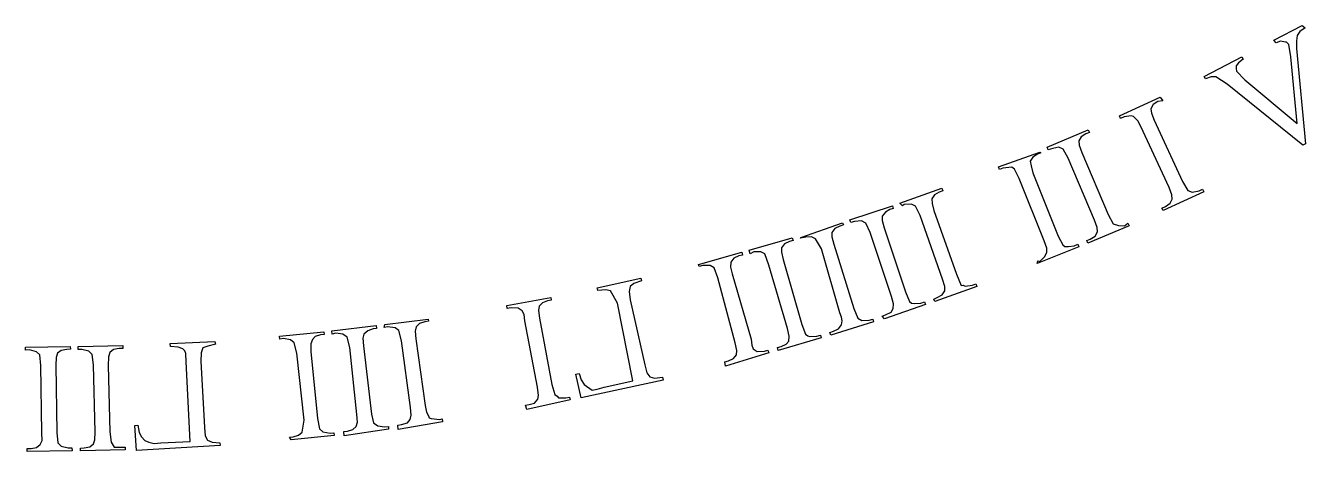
# Model space of a CAD drawing. Extents: x 0 to 660, y 0 to 661.
# Drawn here: x 328.5 to 483.1, y 0 to 51.6 of the extents above; entities that cross this region are included whole.
import ezdxf

# ---------------------------------------------------------------- set-up
doc = ezdxf.new("R2010")
doc.units = 0

msp = doc.modelspace()

# ---------------------------------------------------------------- linework, layer by layer
at = {"layer": 'Layer 1'}
for p, q in [((479.282, 49.7939), (482.729, 51.5658)), ((483.102, 51.287), (482.433375, 50.842)), ((482.729, 51.5658), (483.102, 51.287)), ((479.586, 49.4889), (479.282, 49.7939)), ((480.111625, 49.683487), (479.586, 49.4889)), ((480.692, 49.5471), (480.111625, 49.683487)), ((480.834375, 49.553512), (480.692, 49.5471)), ((481.099, 49.2954), (480.834375, 49.553512)), ((482.13, 50.367), (482.022, 49.728612)), ((482.022, 49.728612), (482.049, 48.793)), ((482.433375, 50.842), (482.13, 50.367)), ((481.338, 47.7823), (481.099, 49.2954)), ((482.049, 48.793), (483.112, 37.2408)), ((470.886, 45.4143), (475.447, 47.7934)), ((475.013125, 47.053225), (474.733, 46.6975)), ((474.733, 46.6975), (474.760125, 46.381937)), ((475.606, 47.4883), (475.013125, 47.053225)), ((475.447, 47.7934), (475.606, 47.4883)), ((475.606, 47.4883), (475.606, 47.4883)), ((482.128, 39.7363), (481.338, 47.7823)), ((471.045, 45.1092), (470.886, 45.4143)), ((471.743375, 45.35945), (471.045, 45.1092)), ((472.279, 45.3592), (471.743375, 45.35945)), ((473.66, 44.48), (472.279, 45.3592)), ((474.760125, 46.381937), (474.773, 46.0678)), ((474.773, 46.0678), (475.811, 45.0039)), ((475.811, 45.0039), (482.128, 39.7363)), ((482.807, 37.0818), (473.66, 44.48)), ((460.639, 40.6346), (465.546, 42.8994)), ((464.719875, 42.013613), (464.445, 41.5104)), ((465.285, 42.3996), (464.719875, 42.013613)), ((465.904, 42.4774), (465.285, 42.3996)), ((465.546, 42.8994), (465.904, 42.4774)), ((460.783, 40.3221), (460.639, 40.6346)), ((461.197, 40.5131), (460.783, 40.3221)), ((460.783, 40.3221), (460.783, 40.3221)), ((462.059, 40.6653), (461.197, 40.5131)), ((462.35975, 40.582988), (462.059, 40.6653)), ((462.581, 40.3158), (462.35975, 40.582988)), ((462.860125, 40.039687), (462.581, 40.3158)), ((464.445, 41.5104), (464.50525, 40.952325)), ((464.50525, 40.952325), (464.843, 40.1163)), ((451.899, 36.8489), (456.872, 38.9645)), ((456.872, 38.9645), (457.006, 38.6478)), ((463.221, 39.3678), (462.860125, 40.039687)), ((466.636, 31.9695), (463.221, 39.3678)), ((464.843, 40.1163), (468.257, 32.7177)), ((456.01975, 38.104287), (455.73, 37.6096)), ((455.73, 37.6096), (455.774, 37.077525)), ((456.596, 38.4732), (456.01975, 38.104287)), ((457.006, 38.6478), (456.596, 38.4732)), ((483.112, 37.2408), (482.807, 37.0818)), ((446.012, 34.4732), (451.026, 36.2597)), ((450.15725, 35.645337), (449.858, 35.1564)), ((450.74, 36.0025), (450.15725, 35.645337)), ((451.155, 36.169), (450.74, 36.0025)), ((451.026, 36.2597), (451.155, 36.169)), ((451.155, 36.169), (451.155, 36.169)), ((452.033, 36.5322), (451.899, 36.8489)), ((452.596, 36.7108), (452.033, 36.5322)), ((453.319, 36.8368), (452.596, 36.7108)), ((453.835, 36.6217), (453.319, 36.8368)), ((454.442, 35.5048), (453.835, 36.6217)), ((455.774, 37.077525), (456.085, 36.2039)), ((456.085, 36.2039), (459.275, 28.7059)), ((446.14, 34.1539), (446.012, 34.4732)), ((446.563, 34.3237), (446.14, 34.1539)), ((447.629, 34.4322), (446.563, 34.3237)), ((447.981, 34.2068), (447.629, 34.4322)), ((448.527, 33.0781), (447.981, 34.2068)), ((449.858, 35.1564), (449.96975, 34.5924)), ((449.96975, 34.5924), (450.185, 33.744)), ((457.631, 28.0068), (454.442, 35.5048)), ((451.566, 25.5174), (448.527, 33.0781)), ((450.185, 33.744), (453.223, 26.0785)), ((468.257, 32.7177), (468.897, 31.6197)), ((434.089, 30.0756), (439.181, 31.8869)), ((438.27875, 31.079687), (437.959, 30.6034)), ((438.876, 31.4131), (438.27875, 31.079687)), ((439.296, 31.5628), (438.876, 31.4131)), ((439.181, 31.8869), (439.296, 31.5628)), ((470.831, 31.4469), (465.924, 29.1824)), ((466.97075, 31.10485), (466.636, 31.9695)), ((467.025, 30.5714), (466.97075, 31.10485)), ((468.897, 31.6197), (469.411, 31.4165)), ((469.411, 31.4165), (470.281, 31.5724)), ((470.281, 31.5724), (470.687, 31.7594)), ((470.687, 31.7594), (470.831, 31.4469)), ((428.078, 28.0627), (433.205, 29.7713)), ((433.314, 29.4446), (432.891, 29.3036)), ((433.205, 29.7713), (433.314, 29.4446)), ((434.421, 29.7515), (434.089, 30.0756)), ((434.634, 29.9042), (434.421, 29.7515)), ((435.533, 29.9774), (434.634, 29.9042)), ((436.009, 29.7316), (435.533, 29.9774)), ((436.547, 28.5802), (436.009, 29.7316)), ((437.959, 30.6034), (438.001, 30.044638)), ((438.001, 30.044638), (438.229, 29.1789)), ((465.78, 29.4948), (466.194, 29.6859)), ((465.924, 29.1824), (465.78, 29.4948)), ((466.194, 29.6859), (466.752, 30.069025)), ((466.752, 30.069025), (467.025, 30.5714)), ((428.187, 27.7362), (428.078, 28.0627)), ((428.619, 27.8804), (428.187, 27.7362)), ((429.493, 27.9362), (428.619, 27.8804)), ((429.99, 27.6801), (429.493, 27.9362)), ((432.360375, 28.982325), (431.958, 28.5124)), ((431.958, 28.5124), (431.959625, 27.978625)), ((431.958, 28.5124), (431.958, 28.5124)), ((431.959625, 27.978625), (432.199, 27.0829)), ((432.891, 29.3036), (432.360375, 28.982325)), ((439.278, 20.9033), (436.547, 28.5802)), ((438.229, 29.1789), (440.96, 21.5018)), ((457.94025, 27.132487), (457.631, 28.0068)), ((459.275, 28.7059), (459.881, 27.5893)), ((422.132, 25.9383), (427.183, 27.7004)), ((425.91, 26.5408), (425.901, 26.007087)), ((426.24825, 27.004013), (425.91, 26.5408)), ((425.91, 26.5408), (425.91, 26.5408)), ((426.858, 27.3131), (426.24825, 27.004013)), ((427.285, 27.4456), (426.858, 27.3131)), ((427.183, 27.7004), (427.285, 27.4456)), ((430.505, 26.5183), (429.99, 27.6801)), ((433.081, 18.7877), (430.505, 26.5183)), ((432.199, 27.0829), (434.775, 19.3523)), ((461.809, 27.3581), (456.836, 25.2425)), ((457.6905, 26.103775), (457.978, 26.5977)), ((457.978, 26.5977), (457.94025, 27.132487)), ((459.881, 27.5893), (460.517, 27.3705)), ((460.517, 27.3705), (461.264, 27.3406)), ((461.264, 27.3406), (461.675, 27.6748)), ((461.264, 27.3406), (461.264, 27.3406)), ((461.675, 27.6748), (461.809, 27.3581)), ((415.915, 24.3945), (421.107, 25.8949)), ((420.15725, 25.143625), (419.81, 24.6874)), ((420.773, 25.4404), (420.15725, 25.143625)), ((421.202, 25.5642), (420.773, 25.4404)), ((421.107, 25.8949), (421.202, 25.5642)), ((422.745, 25.9762), (422.124, 25.8407)), ((422.124, 25.8407), (422.132, 25.9383)), ((423.434, 26.0143), (422.745, 25.9762)), ((423.926, 25.7483), (423.434, 26.0143)), ((424.65, 24.5762), (423.926, 25.7483)), ((425.901, 26.007087), (426.123, 25.1067)), ((426.123, 25.1067), (428.542, 17.3261)), ((455.73, 24.7847), (450.715, 22.7697)), ((451.857, 24.636925), (451.566, 25.5174)), ((453.223, 26.0785), (453.807, 25.0546)), ((453.807, 25.0546), (454.04225, 24.857725)), ((454.04225, 24.857725), (454.495, 24.8257)), ((454.495, 24.8257), (455.187, 24.9377)), ((455.187, 24.9377), (455.601, 25.1041)), ((455.601, 25.1041), (455.73, 24.7847)), ((456.701, 25.5592), (457.121, 25.7375)), ((456.836, 25.2425), (456.701, 25.5592)), ((457.121, 25.7375), (457.6905, 26.103775)), ((409.788, 22.6734), (415.009, 24.1426)), ((414.04425, 23.410625), (413.688, 22.9615)), ((414.666, 23.6949), (414.04425, 23.410625)), ((415.098, 23.7793), (414.666, 23.6949)), ((415.009, 24.1426), (415.098, 23.7793)), ((416.01, 23.9328), (415.915, 24.3945)), ((416.448, 24.1905), (416.01, 23.9328)), ((417.324, 24.2109), (416.448, 24.1905)), ((417.81, 23.9352), (417.324, 24.2109)), ((418.277, 22.5702), (417.81, 23.9352)), ((419.81, 24.6874), (419.78975, 24.154025)), ((419.78975, 24.154025), (419.993, 23.2494)), ((419.993, 23.2494), (422.255, 15.4214)), ((426.837, 16.7957), (424.65, 24.5762)), ((451.01, 23.0279), (451.5865, 23.5847)), ((451.5865, 23.5847), (451.884, 24.1016)), ((451.884, 24.1016), (451.857, 24.636925)), ((409.877, 22.4146), (409.788, 22.6734)), ((410.317, 22.5323), (409.877, 22.4146)), ((411.192, 22.5353), (410.317, 22.5323)), ((411.673, 22.2498), (411.192, 22.5353)), ((412.117, 21.0589), (411.673, 22.2498)), ((413.688, 22.9615), (413.657, 22.347325)), ((413.657, 22.347325), (413.842, 21.52)), ((413.688, 22.9615), (413.688, 22.9615)), ((420.54, 14.9256), (418.277, 22.5702)), ((418.277, 22.5702), (418.277, 22.5702)), ((450.715, 22.7697), (450.77, 23.089)), ((450.77, 23.089), (451.01, 23.0279)), ((397.536, 19.8561), (402.827, 21.0031)), ((401.98525, 20.3543), (401.516, 19.986)), ((402.9, 20.6668), (401.98525, 20.3543)), ((402.827, 21.0031), (402.9, 20.6668)), ((414.221, 13.1867), (412.117, 21.0589)), ((413.842, 21.52), (416.144, 13.6479)), ((439.533, 20.011888), (439.278, 20.9033)), ((440.96, 21.5018), (441.498, 20.1387)), ((441.498, 20.1387), (441.770375, 20.159038)), ((441.770375, 20.159038), (441.991, 20.0302)), ((441.991, 20.0302), (442.873, 20.1781)), ((442.873, 20.1781), (443.293, 20.3276)), ((443.293, 20.3276), (443.409, 20.0035)), ((386.616, 17.687), (391.927, 18.6864)), ((391.927, 18.6864), (391.991, 18.3482)), ((397.61, 19.5198), (397.536, 19.8561)), ((398.56375, 19.612575), (397.61, 19.5198)), ((399.138, 19.4706), (398.56375, 19.612575)), ((399.997, 17.9932), (399.138, 19.4706)), ((401.516, 19.986), (401.396125, 19.38425)), ((401.396125, 19.38425), (401.532, 18.3715)), ((433.354125, 17.891413), (433.081, 18.7877)), ((434.775, 19.3523), (435.29, 18.1905)), ((438.202, 18.4639), (438.631, 18.6692)), ((443.409, 20.0035), (438.317, 18.1921)), ((438.631, 18.6692), (439.2215, 19.000212)), ((439.2215, 19.000212), (439.539, 19.4759)), ((439.539, 19.4759), (439.533, 20.011888)), ((439.539, 19.4759), (439.539, 19.4759)), ((386.68, 17.3486), (386.616, 17.687)), ((387.127, 17.433), (386.68, 17.3486)), ((388, 17.3701), (387.127, 17.433)), ((388.458, 17.0494), (388, 17.3701)), ((388.70425, 16.60445), (388.458, 17.0494)), ((390.521, 17.6077), (390.44975, 17.078588)), ((390.44975, 17.078588), (390.566, 16.1588)), ((390.910125, 18.028838), (390.521, 17.6077)), ((391.552, 18.2657), (390.910125, 18.028838)), ((391.991, 18.3482), (391.552, 18.2657)), ((391.991, 18.3482), (391.991, 18.3482)), ((401.827, 8.58432), (399.997, 17.9932)), ((401.532, 18.3715), (403.291, 10.5354)), ((428.542, 17.3261), (429.034, 16.154)), ((437.193, 17.805), (432.249, 16.0964)), ((433.054625, 16.88615), (433.313, 17.3552)), ((433.313, 17.3552), (433.354125, 17.891413)), ((435.29, 18.1905), (435.5045, 17.975687)), ((435.5045, 17.975687), (435.869, 17.9315)), ((435.869, 17.9315), (436.661, 17.9664)), ((436.661, 17.9664), (437.084, 18.1315)), ((437.084, 18.1315), (437.193, 17.805)), ((438.317, 18.1921), (438.202, 18.4639)), ((371.861, 15.3841), (377.104, 16.035)), ((376.057, 15.521825), (375.648, 15.1198)), ((376.709, 15.7278), (376.057, 15.521825)), ((377.151, 15.7894), (376.709, 15.7278)), ((377.104, 16.035), (377.151, 15.7894)), ((388.811, 15.8283), (388.70425, 16.60445)), ((390.318, 7.82073), (388.811, 15.8283)), ((390.566, 16.1588), (392.073, 8.15093)), ((430.928, 15.7302), (425.768, 14.1252)), ((427.070016, 16.277797), (426.837, 16.7957)), ((427.143375, 15.836675), (427.070016, 16.277797)), ((427.071, 15.3587), (427.143375, 15.836675)), ((429.034, 16.154), (429.516, 15.8852)), ((429.516, 15.8852), (430.4, 15.9262)), ((430.4, 15.9262), (430.826, 16.0588)), ((430.826, 16.0588), (430.928, 15.7302)), ((431.957, 16.4229), (432.389, 16.5671)), ((432.249, 16.0964), (431.957, 16.4229)), ((432.389, 16.5671), (433.054625, 16.88615)), ((359.139, 13.9911), (364.517, 14.5229)), ((359.173, 13.6484), (359.139, 13.9911)), ((363.4635, 13.9568), (363.153, 13.5712)), ((364.107, 14.1366), (363.4635, 13.9568)), ((364.551, 14.1805), (364.107, 14.1366)), ((364.517, 14.5229), (364.551, 14.1805)), ((364.551, 14.1805), (364.551, 14.1805)), ((365.456, 14.6253), (370.822, 15.2642)), ((365.497, 14.2358), (365.456, 14.6253)), ((365.456, 14.6253), (365.456, 14.6253)), ((365.949, 14.3374), (365.497, 14.2358)), ((366.816, 14.2157), (365.949, 14.3374)), ((367.342, 13.8649), (366.816, 14.2157)), ((369.347, 14.2305), (369.24025, 13.75325)), ((369.819125, 14.637262), (369.347, 14.2305)), ((370.451, 14.8698), (369.819125, 14.637262)), ((370.863, 14.9227), (370.451, 14.8698)), ((370.822, 15.2642), (370.863, 14.9227)), ((371.799, 15.0433), (371.861, 15.3841)), ((372.25, 15.1063), (371.799, 15.0433)), ((373.119, 15.002), (372.25, 15.1063)), ((373.562, 14.6599), (373.119, 15.002)), ((373.882, 13.4235), (373.562, 14.6599)), ((375.648, 15.1198), (375.552125, 14.594487)), ((375.552125, 14.594487), (375.625, 13.6701)), ((420.741, 14.0087), (420.54, 14.9256)), ((420.714, 13.3918), (420.741, 14.0087)), ((422.255, 15.4214), (422.723, 14.2395)), ((422.723, 14.2395), (422.992625, 14.040913)), ((422.992625, 14.040913), (423.2, 13.9612)), ((423.2, 13.9612), (424.084, 13.9842)), ((424.084, 13.9842), (424.513, 14.1083)), ((424.513, 14.1083), (424.609, 13.7776)), ((425.666, 14.4538), (426.101, 14.5893)), ((425.768, 14.1252), (425.666, 14.4538)), ((426.101, 14.5893), (426.707875, 14.8963)), ((426.707875, 14.8963), (427.071, 15.3587)), ((328.472, 12.6589), (333.876, 12.7465)), ((328.478, 12.3149), (328.472, 12.6589)), ((333.435, 12.3954), (332.762375, 12.270425)), ((333.881, 12.4025), (333.435, 12.3954)), ((333.876, 12.7465), (333.881, 12.4025)), ((333.881, 12.4025), (333.881, 12.4025)), ((334.818, 12.7229), (340.221, 12.8452)), ((334.826, 12.379), (334.818, 12.7229)), ((335.282, 12.389), (334.826, 12.379)), ((336.133, 12.185), (335.282, 12.389)), ((339.783, 12.4912), (339.111, 12.361887)), ((340.229, 12.5012), (339.783, 12.4912)), ((340.221, 12.8452), (340.229, 12.5012)), ((340.229, 12.5012), (340.229, 12.5012)), ((345.946, 13.0849), (351.353, 13.3532)), ((345.963, 12.7412), (345.946, 13.0849)), ((346.92, 12.676925), (345.963, 12.7412)), ((347.463, 12.443), (346.92, 12.676925)), ((347.714063, 12.225916), (347.463, 12.443)), ((349.893, 12.5636), (349.676875, 11.98955)), ((350.48375, 12.78445), (349.893, 12.5636)), ((351.406, 13.0095), (350.48375, 12.78445)), ((351.353, 13.3532), (351.406, 13.0095)), ((359.627, 13.6934), (359.173, 13.6484)), ((360.491, 13.5545), (359.627, 13.6934)), ((360.919, 13.1949), (360.491, 13.5545)), ((361.238, 11.948), (360.919, 13.1949)), ((363.153, 13.5712), (362.922125, 13.05035)), ((362.922125, 13.05035), (362.941, 12.1236)), ((367.657, 12.6229), (367.342, 13.8649)), ((368.484, 4.5317), (367.657, 12.6229)), ((369.24025, 13.75325), (369.294, 12.8341)), ((369.294, 12.8341), (370.258, 4.55737)), ((374.981, 5.35323), (373.882, 13.4235)), ((375.625, 13.6701), (376.75, 5.59983)), ((414.40375, 12.277712), (414.221, 13.1867)), ((416.144, 13.6479), (416.2055, 12.887562)), ((416.2055, 12.887562), (416.39, 12.457)), ((416.39, 12.457), (416.861, 12.143)), ((419.321, 12.6078), (419.759, 12.7343)), ((419.417, 12.2771), (419.321, 12.6078)), ((424.609, 13.7776), (419.417, 12.2771)), ((419.759, 12.7343), (420.368875, 13.0176)), ((420.368875, 13.0176), (420.714, 13.3918)), ((328.933, 12.3224), (328.478, 12.3149)), ((329.783, 12.1128), (328.933, 12.3224)), ((330.18, 11.7191), (329.783, 12.1128)), ((330.322, 10.4562), (330.18, 11.7191)), ((332.14825, 11.41165), (332.107, 10.4854)), ((332.308, 11.9212), (332.14825, 11.41165)), ((332.762375, 12.270425), (332.308, 11.9212)), ((336.533, 11.794), (336.133, 12.185)), ((336.682, 10.5322), (336.533, 11.794)), ((338.502625, 11.485363), (338.468, 10.4629)), ((338.658, 12.0096), (338.502625, 11.485363)), ((339.111, 12.361887), (338.658, 12.0096)), ((347.82, 11.892975), (347.714063, 12.225916)), ((347.862, 10.8796), (347.82, 11.892975)), ((348.34, 1.2641), (347.862, 10.8796)), ((349.676875, 11.98955), (349.646, 10.9682)), ((349.646, 10.9682), (350.07, 2.95982)), ((362.116, 3.83929), (361.238, 11.948)), ((362.941, 12.1236), (363.743, 4.01497)), ((412.956, 10.8941), (413.397, 11.0119)), ((413.045, 10.357), (412.956, 10.8941)), ((418.266, 11.9572), (413.045, 10.357)), ((413.397, 11.0119), (414.012, 11.29445)), ((414.012, 11.29445), (414.366, 11.7429)), ((414.366, 11.7429), (414.40375, 12.277712)), ((416.861, 12.143), (417.746, 12.1744)), ((417.746, 12.1744), (418.177, 12.2898)), ((418.177, 12.2898), (418.266, 11.9572)), ((330.454, 2.30894), (330.322, 10.4562)), ((332.107, 10.4854), (332.24, 2.33805)), ((336.867, 2.38594), (336.682, 10.5322)), ((338.468, 10.4629), (338.652, 2.42642)), ((394.939, 9.404), (395.351, 9.48099)), ((395.609, 6.53222), (394.939, 9.404)), ((395.351, 9.48099), (395.5825, 8.708082)), ((403.291, 10.5354), (403.533875, 9.557265)), ((403.533875, 9.557265), (403.884, 9.05898)), ((390.432, 6.825373), (390.318, 7.82073)), ((392.073, 8.15093), (392.426, 6.93015)), ((395.5825, 8.708082), (395.97, 8.16178)), ((405.5, 8.6764), (395.609, 6.53222)), ((395.97, 8.16178), (396.937, 7.46249)), ((395.97, 8.16178), (395.97, 8.16178)), ((397.554375, 7.582345), (398.372, 7.83555)), ((398.372, 7.83555), (401.827, 8.58432)), ((403.884, 9.05898), (404.464625, 8.918354)), ((404.464625, 8.918354), (405.427, 9.01268)), ((405.427, 9.01268), (405.5, 8.6764)), ((394.259, 6.29065), (389.051, 5.13416)), ((389.96725, 5.905486), (390.354, 6.36976)), ((390.354, 6.36976), (390.432, 6.825373)), ((392.426, 6.93015), (392.686875, 6.734656)), ((392.686875, 6.734656), (392.875, 6.5338)), ((392.875, 6.5338), (393.757, 6.5465)), ((393.757, 6.5465), (394.196, 6.62905)), ((394.196, 6.62905), (394.259, 6.29065)), ((396.937, 7.46249), (397.554375, 7.582345)), ((375.05075, 4.428646), (374.981, 5.35323)), ((376.75, 5.59983), (376.904375, 4.816362)), ((376.904375, 4.816362), (377.163, 4.36369)), ((388.885, 5.62946), (389.333, 5.71386)), ((389.051, 5.13416), (388.885, 5.62946)), ((389.333, 5.71386), (389.96725, 5.905486)), ((341.678, 3.19662), (342.04, 3.21461)), ((341.87, 0.14677), (341.678, 3.19662)), ((342.04, 3.21461), (342.193625, 2.330106)), ((361.876, 2.3907), (362.116, 3.83929)), ((363.743, 4.01497), (363.988, 2.76799)), ((368.423, 3.08179), (368.569375, 3.605925)), ((368.569375, 3.605925), (368.484, 4.5317)), ((370.258, 4.55737), (370.528, 3.50115)), ((370.528, 3.50115), (371.027, 3.14899)), ((371.027, 3.14899), (371.83, 3.02861)), ((373.445, 3.2326), (373.897, 3.29557)), ((373.493, 2.71322), (373.445, 3.2326)), ((378.845, 3.63794), (373.493, 2.71322)), ((373.897, 3.29557), (374.614125, 3.500721)), ((374.614125, 3.500721), (374.948, 3.90253)), ((374.948, 3.90253), (375.05075, 4.428646)), ((377.163, 4.36369), (377.22925, 4.11545)), ((377.22925, 4.11545), (377.477, 4.02)), ((377.477, 4.02), (378.539, 3.91708)), ((378.539, 3.91708), (378.798, 3.97873)), ((378.798, 3.97873), (378.845, 3.63794)), ((378.798, 3.97873), (378.798, 3.97873)), ((330.47925, 1.382637), (330.454, 2.30894)), ((332.24, 2.33805), (332.381, 1.07493)), ((336.839375, 1.459333), (336.867, 2.38594)), ((338.652, 2.42642), (338.801, 1.16436)), ((342.193625, 2.330106), (342.492, 1.80279)), ((342.492, 1.80279), (342.896125, 1.381743)), ((350.07, 2.95982), (350.178625, 1.946662)), ((350.178625, 1.946662), (350.447, 1.39666)), ((360.347, 1.78163), (360.8, 1.82634)), ((360.55, 1.43899), (360.347, 1.78163)), ((365.759, 1.97107), (360.55, 1.43899)), ((360.8, 1.82634), (361.4535, 2.00553)), ((361.4535, 2.00553), (361.876, 2.3907)), ((363.988, 2.76799), (364.407, 2.40737)), ((364.407, 2.40737), (365.281, 2.26952)), ((365.281, 2.26952), (365.725, 2.3137)), ((365.725, 2.3137), (365.759, 1.97107)), ((366.907, 2.44229), (367.359, 2.49627)), ((366.948, 1.94329), (366.907, 2.44229)), ((372.314, 2.73968), (366.948, 1.94329)), ((367.359, 2.49627), (368.008375, 2.68832)), ((368.008375, 2.68832), (368.423, 3.08179)), ((371.83, 3.02861), (372.316, 3.08126)), ((372.316, 3.08126), (372.314, 2.73968)), ((328.671, 0.391509), (329.127, 0.398917)), ((328.676, 0.047551), (328.671, 0.391509)), ((334.08, 0.135128), (328.676, 0.047551)), ((329.127, 0.398917), (329.792125, 0.523767)), ((329.792125, 0.523767), (330.245, 0.87305)), ((330.245, 0.87305), (330.47925, 1.382637)), ((332.381, 1.07493), (332.769, 0.681227)), ((332.769, 0.681227), (333.628, 0.471942)), ((333.628, 0.471942), (334.074, 0.479086)), ((334.074, 0.479086), (334.08, 0.135128)), ((335.096, 0.457126), (335.552, 0.467444)), ((335.104, 0.112903), (335.096, 0.457126)), ((340.507, 0.235405), (335.104, 0.112903)), ((335.552, 0.467444), (336.216375, 0.596428)), ((336.216375, 0.596428), (336.667, 0.948456)), ((336.667, 0.948456), (336.839375, 1.459333)), ((338.801, 1.16436), (339.192, 0.575394)), ((339.192, 0.575394), (340.052, 0.569309)), ((340.052, 0.569309), (340.499, 0.579363)), ((340.499, 0.579363), (340.507, 0.235405)), ((351.978, 0.755575), (341.87, 0.14677)), ((342.896125, 1.381743), (343.367, 1.16171)), ((343.367, 1.16171), (344.011875, 1.025022)), ((344.011875, 1.025022), (344.809, 1.08895)), ((344.809, 1.08895), (348.34, 1.2641)), ((344.809, 1.08895), (344.809, 1.08895)), ((350.447, 1.39666), (350.996625, 1.16323)), ((350.996625, 1.16323), (351.961, 1.09927)), ((351.961, 1.09927), (351.978, 0.755575))]:
    msp.add_line(p, q, dxfattribs=at)

doc.saveas('drawing.dxf')
